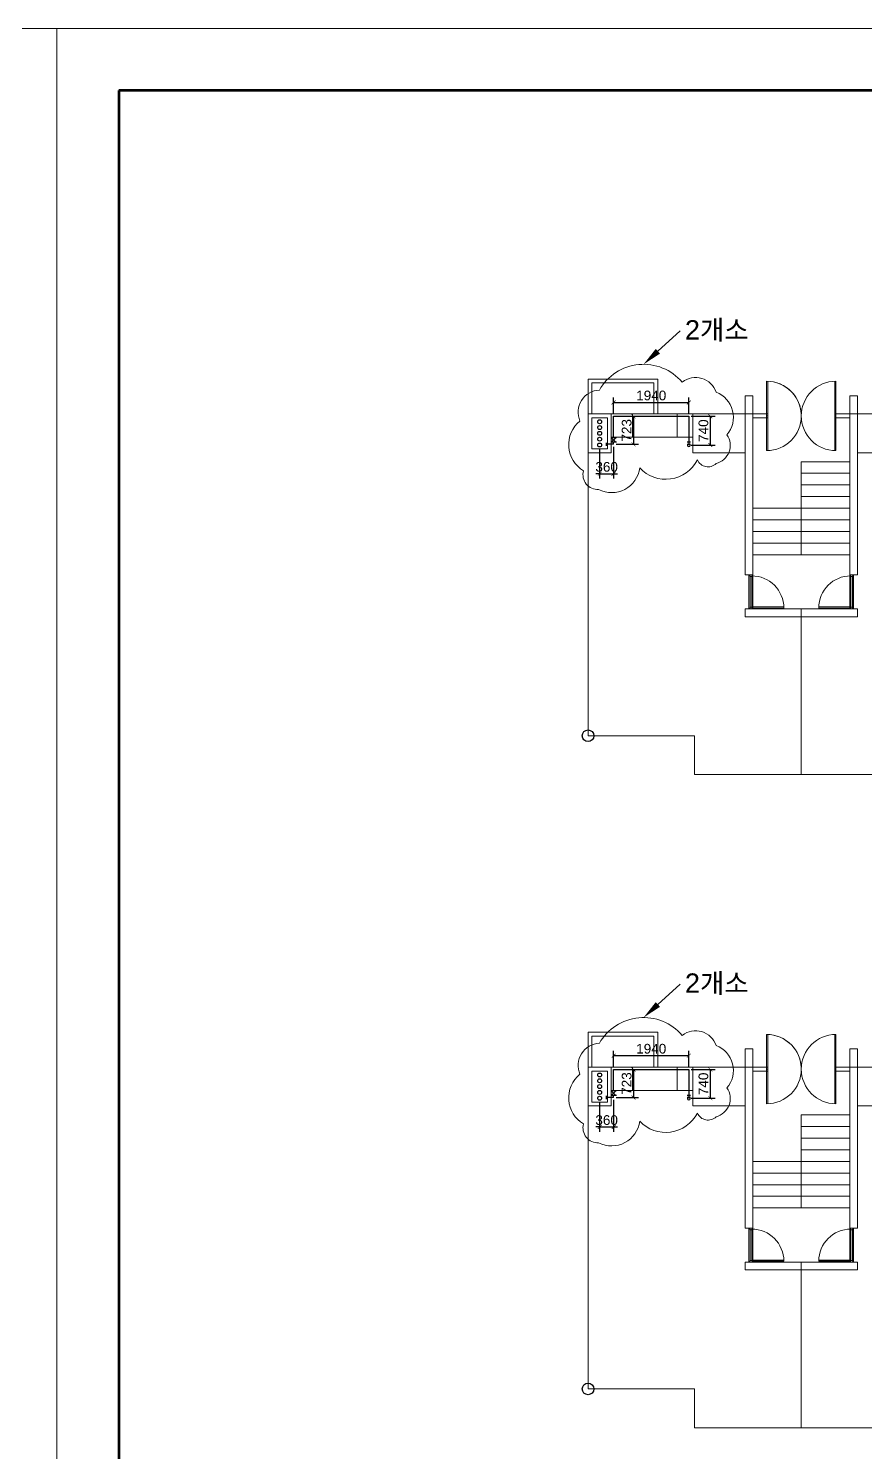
# Model space of a CAD drawing. Header units: millimetres. Extents: x 77978 to 1977917, y -128530 to 383426.
# Drawn here: x 1781764 to 1803352, y 92480 to 129213 of the extents above; entities that cross this region are included whole.
import ezdxf
from ezdxf import colors
from ezdxf.entities.mleader import LeaderData, LeaderLine
from ezdxf.math import Vec2, Vec3

# ---------------------------------------------------------------- set-up
doc = ezdxf.new("R2010")
doc.units = ezdxf.units.MM
doc.header["$LTSCALE"] = 20
doc.layers.get('0').update_dxf_attribs({"lineweight": 0})
for name, color, linetype, lineweight in [('WID', 6, 'Continuous', 0), ('건축선', 7, 'Continuous', 0), ('급수', 3, 'Continuous', 30), ('치수선', 1, 'Continuous', 0)]:
    doc.layers.add(name, color=color, linetype=linetype, lineweight=lineweight)
doc.layers.add('급수부품', color=2, linetype='Continuous')
doc.styles.get("Standard").update_dxf_attribs({"font": 'arial.ttf'})
doc.dimstyles.new('태림-100', dxfattribs={"dimscale": 100, "dimtxt": 2.5, "dimasz": 1, "dimexe": 1.25, "dimexo": 0.625, "dimgap": 0.5, "dimtad": 1, "dimdec": 0, "dimzin": 1, "dimdsep": 46, "dimtxsty": 'Standard', "dimblk": 'ARCHTICK', "dimcen": 2.5, "dimclrt": 2, "dimadec": 0, "dimazin": 0, "dimtfac": 1, "dimtdec": 0, "dimtix": 1, "dimtmove": 0, "dimatfit": 3, "dimfxl": 1, "dimarcsym": 0})

# ---------------------------------------------------------------- blocks, each defined once
blk = doc.blocks.new('상수도 도각-다중')
at = {"lineweight": 100}
for p, q in [((123000, 86100), (3000, 86100)), ((3000, 86100), (3000, 3000))]:
    blk.add_line(p, q, dxfattribs=at)
blk.add_lwpolyline([(0, 0), (126000, 0), (126000, 89100), (0, 89100)], close=True)
blk = doc.blocks.new('A$C701459fe')
at = {"layer": '급수부품'}
for p, q in [((0, -283), (0, 284)), ((0, 233), (460, -232)), ((460, 233), (0, -232)), ((460, -283), (460, 284))]:
    blk.add_line(p, q, dxfattribs=at)
blk = doc.blocks.new('_ArchTick')
at = {"color": 0, "linetype": 'ByBlock', "const_width": 0.15}
blk.add_lwpolyline([(-0.5, -0.5), (0.5, 0.5)], dxfattribs=at)
blk = doc.blocks.new('*D5069')
at = {"layer": 'Defpoints', "color": 0}
for p in [(1798795, 119567), (1796855, 119209), (1798795, 119208)]:
    blk.add_point(p, dxfattribs=at)
at = {"layer": '치수선', "color": 0, "lineweight": -2}
for p, q in [((1796855, 119272), (1796855, 119692)), ((1796855, 119567), (1798795, 119567)), ((1798795, 119271), (1798795, 119692))]:
    blk.add_line(p, q, dxfattribs=at)
at = {"layer": '치수선', "color": 0, "linetype": 'ByBlock', "lineweight": -2, "xscale": 100, "yscale": 100, "zscale": 100, "rotation": 180}
blk.add_blockref('_ArchTick', (1796855, 119567), dxfattribs=at)
at = {"layer": '치수선', "color": 0, "linetype": 'ByBlock', "lineweight": -2, "xscale": 100, "yscale": 100, "zscale": 100}
blk.add_blockref('_ArchTick', (1798795, 119567), dxfattribs=at)
at = {"layer": '치수선', "color": 2, "insert": (1797825, 119745), "char_height": 250, "attachment_point": 5}
blk.add_mtext('1940', dxfattribs=at)
blk = doc.blocks.new('*D5070')
at = {"layer": 'Defpoints', "color": 0}
for p in [(1798795, 119209), (1798795, 118469), (1799349, 118469)]:
    blk.add_point(p, dxfattribs=at)
at = {"layer": '치수선', "color": 0, "lineweight": -2}
for p, q in [((1798858, 119209), (1799474, 119209)), ((1799349, 119209), (1799349, 118469)), ((1798858, 118469), (1799474, 118469))]:
    blk.add_line(p, q, dxfattribs=at)
at = {"layer": '치수선', "color": 0, "linetype": 'ByBlock', "lineweight": -2, "xscale": 100, "yscale": 100, "zscale": 100}
for p, rotation in [((1799349, 119209), 90), ((1799349, 118469), 270)]:
    blk.add_blockref('_ArchTick', p, dxfattribs=dict(at, rotation=rotation))
at = {"layer": '치수선', "color": 2, "insert": (1799172, 118839), "char_height": 250, "attachment_point": 5, "rotation": 90}
blk.add_mtext('740', dxfattribs=at)
blk = doc.blocks.new('*D5071')
at = {"layer": 'Defpoints', "color": 0}
for p in [(1797206, 119209), (1796855, 118487), (1797369, 118487)]:
    blk.add_point(p, dxfattribs=at)
at = {"layer": '치수선', "color": 0, "lineweight": -2}
for p, q in [((1797268, 119209), (1797494, 119209)), ((1797369, 119209), (1797369, 118487)), ((1796918, 118487), (1797494, 118487))]:
    blk.add_line(p, q, dxfattribs=at)
at = {"layer": '치수선', "color": 0, "linetype": 'ByBlock', "lineweight": -2, "xscale": 100, "yscale": 100, "zscale": 100}
for p, rotation in [((1797369, 119209), 90), ((1797369, 118487), 270)]:
    blk.add_blockref('_ArchTick', p, dxfattribs=dict(at, rotation=rotation))
at = {"layer": '치수선', "color": 2, "insert": (1797192, 118848), "char_height": 250, "attachment_point": 5, "rotation": 90}
blk.add_mtext('723', dxfattribs=at)
blk = doc.blocks.new('*D5072')
at = {"layer": 'Defpoints', "color": 0}
for p in [(1796495, 118419), (1796855, 118487), (1796855, 117727)]:
    blk.add_point(p, dxfattribs=at)
at = {"layer": '치수선', "color": 0, "lineweight": -2}
for p, q in [((1796495, 118357), (1796495, 117602)), ((1796855, 118424), (1796855, 117602)), ((1796495, 117727), (1796395, 117727)), ((1796495, 117727), (1796855, 117727)), ((1796855, 117727), (1796955, 117727))]:
    blk.add_line(p, q, dxfattribs=at)
at = {"layer": '치수선', "color": 0, "linetype": 'ByBlock', "lineweight": -2, "xscale": 100, "yscale": 100, "zscale": 100}
blk.add_blockref('_ArchTick', (1796495, 117727), dxfattribs=at)
at = {"layer": '치수선', "color": 0, "linetype": 'ByBlock', "lineweight": -2, "xscale": 100, "yscale": 100, "zscale": 100, "rotation": 180}
blk.add_blockref('_ArchTick', (1796855, 117727), dxfattribs=at)
at = {"layer": '치수선', "color": 2, "insert": (1796675, 117904), "char_height": 250, "attachment_point": 5}
blk.add_mtext('360', dxfattribs=at)
blk = doc.blocks.new('*D5077')
at = {"layer": 'Defpoints', "color": 0}
for p in [(1798795, 102717), (1796855, 102359), (1798795, 102358)]:
    blk.add_point(p, dxfattribs=at)
at = {"layer": '치수선', "color": 0, "lineweight": -2}
for p, q in [((1796855, 102422), (1796855, 102842)), ((1796855, 102717), (1798795, 102717)), ((1798795, 102421), (1798795, 102842))]:
    blk.add_line(p, q, dxfattribs=at)
at = {"layer": '치수선', "color": 0, "linetype": 'ByBlock', "lineweight": -2, "xscale": 100, "yscale": 100, "zscale": 100, "rotation": 180}
blk.add_blockref('_ArchTick', (1796855, 102717), dxfattribs=at)
at = {"layer": '치수선', "color": 0, "linetype": 'ByBlock', "lineweight": -2, "xscale": 100, "yscale": 100, "zscale": 100}
blk.add_blockref('_ArchTick', (1798795, 102717), dxfattribs=at)
at = {"layer": '치수선', "color": 2, "insert": (1797825, 102895), "char_height": 250, "attachment_point": 5}
blk.add_mtext('1940', dxfattribs=at)
blk = doc.blocks.new('*D5078')
at = {"layer": 'Defpoints', "color": 0}
for p in [(1798795, 102359), (1798795, 101619), (1799349, 101619)]:
    blk.add_point(p, dxfattribs=at)
at = {"layer": '치수선', "color": 0, "lineweight": -2}
for p, q in [((1798858, 102359), (1799474, 102359)), ((1799349, 102359), (1799349, 101619)), ((1798858, 101619), (1799474, 101619))]:
    blk.add_line(p, q, dxfattribs=at)
at = {"layer": '치수선', "color": 0, "linetype": 'ByBlock', "lineweight": -2, "xscale": 100, "yscale": 100, "zscale": 100}
for p, rotation in [((1799349, 102359), 90), ((1799349, 101619), 270)]:
    blk.add_blockref('_ArchTick', p, dxfattribs=dict(at, rotation=rotation))
at = {"layer": '치수선', "color": 2, "insert": (1799172, 101989), "char_height": 250, "attachment_point": 5, "rotation": 90}
blk.add_mtext('740', dxfattribs=at)
blk = doc.blocks.new('*D5079')
at = {"layer": 'Defpoints', "color": 0}
for p in [(1797206, 102359), (1796855, 101637), (1797369, 101637)]:
    blk.add_point(p, dxfattribs=at)
at = {"layer": '치수선', "color": 0, "lineweight": -2}
for p, q in [((1797268, 102359), (1797494, 102359)), ((1797369, 102359), (1797369, 101637)), ((1796918, 101637), (1797494, 101637))]:
    blk.add_line(p, q, dxfattribs=at)
at = {"layer": '치수선', "color": 0, "linetype": 'ByBlock', "lineweight": -2, "xscale": 100, "yscale": 100, "zscale": 100}
for p, rotation in [((1797369, 102359), 90), ((1797369, 101637), 270)]:
    blk.add_blockref('_ArchTick', p, dxfattribs=dict(at, rotation=rotation))
at = {"layer": '치수선', "color": 2, "insert": (1797192, 101998), "char_height": 250, "attachment_point": 5, "rotation": 90}
blk.add_mtext('723', dxfattribs=at)
blk = doc.blocks.new('*D5080')
at = {"layer": 'Defpoints', "color": 0}
for p in [(1796495, 101569), (1796855, 101637), (1796855, 100877)]:
    blk.add_point(p, dxfattribs=at)
at = {"layer": '치수선', "color": 0, "lineweight": -2}
for p, q in [((1796495, 101507), (1796495, 100752)), ((1796855, 101574), (1796855, 100752)), ((1796495, 100877), (1796395, 100877)), ((1796495, 100877), (1796855, 100877)), ((1796855, 100877), (1796955, 100877))]:
    blk.add_line(p, q, dxfattribs=at)
at = {"layer": '치수선', "color": 0, "linetype": 'ByBlock', "lineweight": -2, "xscale": 100, "yscale": 100, "zscale": 100}
blk.add_blockref('_ArchTick', (1796495, 100877), dxfattribs=at)
at = {"layer": '치수선', "color": 0, "linetype": 'ByBlock', "lineweight": -2, "xscale": 100, "yscale": 100, "zscale": 100, "rotation": 180}
blk.add_blockref('_ArchTick', (1796855, 100877), dxfattribs=at)
at = {"layer": '치수선', "color": 2, "insert": (1796675, 101054), "char_height": 250, "attachment_point": 5}
blk.add_mtext('360', dxfattribs=at)

msp = doc.modelspace()

# ---------------------------------------------------------------- linework, layer by layer
for p, q in [((1797895.1, 119269.1), (1797895.1, 120069.1)), ((1800245.1, 119739.1), (1800445.1, 119739.1)), ((1802945.1, 119739.1), (1803145.1, 119739.1)), ((1796195.1, 119269.1), (1800445.1, 119269.1)), ((1796195.1, 110969.1), (1796195.1, 119269.1)), ((1796795.1, 119269.1), (1798895.1, 119269.1)), ((1797345.1, 119269.1), (1797345.1, 118669.1)), ((1798895.1, 119269.1), (1798895.1, 118269.1)), ((1802945.1, 119269.1), (1811245.1, 119269.1)), ((1798495.1, 118669.1), (1796795.1, 118669.1)), ((1798895.1, 118669.1), (1798795.1, 118669.1)), ((1798895.1, 118269.1), (1800245.1, 118269.1)), ((1801695.1, 115639.1), (1801695.1, 118039.1)), ((1804495.1, 118269.1), (1803145.1, 118269.1)), ((1801695.1, 109969.1), (1801695.1, 114239.1)), ((1798945.1, 110969.1), (1796195.1, 110969.1)), ((1798945.1, 109969.1), (1798945.1, 110969.1)), ((1804445.1, 109969.1), (1798945.1, 109969.1)), ((1797895.1, 102419.1), (1797895.1, 103219.1)), ((1800245.1, 102889.1), (1800445.1, 102889.1)), ((1802945.1, 102889.1), (1803145.1, 102889.1)), ((1796195.1, 102419.1), (1800445.1, 102419.1)), ((1796195.1, 94119.1), (1796195.1, 102419.1)), ((1796795.1, 102419.1), (1798895.1, 102419.1)), ((1797345.1, 102419.1), (1797345.1, 101819.1)), ((1798895.1, 102419.1), (1798895.1, 101419.1)), ((1802945.1, 102419.1), (1811245.1, 102419.1)), ((1798495.1, 101819.1), (1796795.1, 101819.1)), ((1798895.1, 101819.1), (1798795.1, 101819.1)), ((1798895.1, 101419.1), (1800245.1, 101419.1)), ((1804495.1, 101419.1), (1803145.1, 101419.1)), ((1801695.1, 98789.1), (1801695.1, 101189.1)), ((1801695.1, 93119.1), (1801695.1, 97389.1)), ((1798945.1, 94119.1), (1796195.1, 94119.1)), ((1798945.1, 93119.1), (1798945.1, 94119.1)), ((1804445.1, 93119.1), (1798945.1, 93119.1))]:
    msp.add_line(p, q)
for points in [[(1797995.1, 120169.1), (1796195.1, 120169.1), (1796195.1, 119269.1), (1797995.1, 119269.1)], [(1797895.1, 120069.1), (1796295.1, 120069.1), (1796295.1, 119269.1), (1797895.1, 119269.1)], [(1796195.1, 118269.1), (1796795.1, 118269.1), (1796795.1, 119269.1), (1796195.1, 119269.1)], [(1796295.1, 118369.1), (1796695.1, 118369.1), (1796695.1, 119169.1), (1796295.1, 119169.1)], [(1798495.1, 118669.1), (1798895.1, 118669.1), (1798895.1, 119269.1), (1798495.1, 119269.1)], [(1797995.1, 103319.1), (1796195.1, 103319.1), (1796195.1, 102419.1), (1797995.1, 102419.1)], [(1797895.1, 103219.1), (1796295.1, 103219.1), (1796295.1, 102419.1), (1797895.1, 102419.1)], [(1796195.1, 101419.1), (1796795.1, 101419.1), (1796795.1, 102419.1), (1796195.1, 102419.1)], [(1796295.1, 101519.1), (1796695.1, 101519.1), (1796695.1, 102319.1), (1796295.1, 102319.1)], [(1798495.1, 101819.1), (1798895.1, 101819.1), (1798895.1, 102419.1), (1798495.1, 102419.1)]]:
    msp.add_lwpolyline(points, close=True)
at = {"layer": 'WID'}
for p, q in [((1800800.1, 119219.1), (1800800.1, 120114.1)), ((1800830.1, 119219.1), (1800830.1, 120113.6)), ((1802560.1, 119219.1), (1802560.1, 120113.6)), ((1802560.1, 119269.1), (1802560.1, 120109.7)), ((1802590.1, 119219.1), (1802590.1, 120114.1)), ((1802590.1, 119219.1), (1802590.1, 120110.3)), ((1800445.1, 119269.1), (1800830.1, 119269.1)), ((1800445.1, 119169.1), (1800830.1, 119169.1)), ((1800775.1, 119269.1), (1800800.1, 119269.1)), ((1800800.1, 119169.1), (1800775.1, 119169.1)), ((1800775.1, 119169.1), (1800800.1, 119169.1)), ((1800800.1, 119269.1), (1800800.1, 119169.1)), ((1800830.1, 119269.1), (1800800.1, 119269.1)), ((1800830.1, 119219.1), (1800800.1, 119219.1)), ((1800800.1, 119219.1), (1800800.1, 118324.1)), ((1800830.1, 119169.1), (1800800.1, 119169.1)), ((1800830.1, 119219.1), (1800830.1, 118324.6)), ((1802560.1, 119269.1), (1802945.1, 119269.1)), ((1802590.1, 119269.1), (1802560.1, 119269.1)), ((1802560.1, 119219.1), (1802590.1, 119219.1)), ((1802560.1, 119219.1), (1802560.1, 118324.6)), ((1802560.1, 119219.1), (1802590.1, 119219.1)), ((1802560.1, 119169.1), (1802945.1, 119169.1)), ((1802560.1, 119169.1), (1802590.1, 119169.1)), ((1802590.1, 119269.1), (1802590.1, 119169.1)), ((1802615.1, 119269.1), (1802590.1, 119269.1)), ((1802590.1, 119269.1), (1802590.1, 119169.1)), ((1802590.1, 119219.1), (1802590.1, 118324.1)), ((1802590.1, 119169.1), (1802615.1, 119169.1)), ((1800445.1, 115119.1), (1800345.1, 115119.1)), ((1800345.1, 115119.1), (1800345.1, 115094.1)), ((1800445.1, 115119.1), (1800345.1, 115119.1)), ((1800345.1, 115094.1), (1800345.1, 114294.1)), ((1800345.1, 115094.1), (1800375.6, 115094.1)), ((1800375.6, 115094.1), (1800375.6, 114284.1)), ((1800375.6, 115094.1), (1800375.6, 115074.1)), ((1800375.6, 115074.1), (1800415.6, 115074.1)), ((1800415.6, 115094.1), (1800445.1, 115094.1)), ((1800415.6, 115094.1), (1800415.6, 114264.1)), ((1800445.1, 115094.1), (1800445.1, 115119.1)), ((1800445.1, 114264.1), (1800445.1, 115094.1)), ((1802945.1, 115119.1), (1803045.1, 115119.1)), ((1802945.1, 115119.1), (1803045.1, 115119.1)), ((1802945.1, 115119.1), (1803045.1, 115119.1)), ((1802945.1, 115094.1), (1802945.1, 115119.1)), ((1802945.1, 115119.1), (1803045.1, 115119.1)), ((1802974.5, 115094.1), (1802945.1, 115094.1)), ((1802945.1, 114264.1), (1802945.1, 115094.1)), ((1802974.5, 115094.1), (1802974.5, 114264.1)), ((1803014.5, 115074.1), (1802974.5, 115074.1)), ((1803014.5, 115094.1), (1803014.5, 114284.1)), ((1803045.1, 115094.1), (1803014.5, 115094.1)), ((1803014.5, 115094.1), (1803014.5, 115074.1)), ((1803045.1, 115119.1), (1803045.1, 115094.1)), ((1803045.1, 115094.1), (1803045.1, 114294.1)), ((1800345.1, 114294.1), (1800345.1, 114264.1)), ((1800345.1, 114264.1), (1800345.1, 114239.1)), ((1800375.6, 114264.1), (1800345.1, 114264.1)), ((1800375.6, 114284.1), (1800375.6, 114264.1)), ((1800415.6, 114284.1), (1800375.6, 114284.1)), ((1800415.6, 114264.1), (1800445.1, 114264.1)), ((1800445.1, 114294.1), (1801245, 114294.1)), ((1800445.1, 114264.1), (1801245.6, 114264.1)), ((1800445.1, 114239.1), (1800445.1, 114264.1)), ((1802945.1, 114264.1), (1802144.5, 114264.1)), ((1802945.1, 114294.1), (1802145.1, 114294.1)), ((1802945.1, 114239.1), (1802945.1, 114264.1)), ((1802974.5, 114264.1), (1802945.1, 114264.1)), ((1802974.5, 114284.1), (1803014.5, 114284.1)), ((1803014.5, 114284.1), (1803014.5, 114264.1)), ((1803014.5, 114264.1), (1803045.1, 114264.1)), ((1803045.1, 114294.1), (1803045.1, 114264.1)), ((1803045.1, 114264.1), (1803045.1, 114239.1)), ((1800345.1, 114239.1), (1800445.1, 114239.1)), ((1803045.1, 114239.1), (1802945.1, 114239.1)), ((1800800.1, 102369.1), (1800800.1, 103264.1)), ((1800830.1, 102369.1), (1800830.1, 103263.6)), ((1802560.1, 102369.1), (1802560.1, 103263.6)), ((1802560.1, 102419.1), (1802560.1, 103259.7)), ((1802590.1, 102369.1), (1802590.1, 103264.1)), ((1802590.1, 102369.1), (1802590.1, 103260.3)), ((1800445.1, 102419.1), (1800830.1, 102419.1)), ((1800445.1, 102319.1), (1800830.1, 102319.1)), ((1800775.1, 102419.1), (1800800.1, 102419.1)), ((1800800.1, 102319.1), (1800775.1, 102319.1)), ((1800775.1, 102319.1), (1800800.1, 102319.1)), ((1800800.1, 102419.1), (1800800.1, 102319.1)), ((1800830.1, 102419.1), (1800800.1, 102419.1)), ((1800830.1, 102369.1), (1800800.1, 102369.1)), ((1800800.1, 102369.1), (1800800.1, 101474.1)), ((1800830.1, 102319.1), (1800800.1, 102319.1)), ((1800830.1, 102369.1), (1800830.1, 101474.6)), ((1802560.1, 102419.1), (1802945.1, 102419.1)), ((1802590.1, 102419.1), (1802560.1, 102419.1)), ((1802560.1, 102369.1), (1802590.1, 102369.1)), ((1802560.1, 102369.1), (1802560.1, 101474.6)), ((1802560.1, 102369.1), (1802590.1, 102369.1)), ((1802560.1, 102319.1), (1802945.1, 102319.1)), ((1802560.1, 102319.1), (1802590.1, 102319.1)), ((1802590.1, 102419.1), (1802590.1, 102319.1)), ((1802615.1, 102419.1), (1802590.1, 102419.1)), ((1802590.1, 102419.1), (1802590.1, 102319.1)), ((1802590.1, 102369.1), (1802590.1, 101474.1)), ((1802590.1, 102319.1), (1802615.1, 102319.1)), ((1800445.1, 98269.1), (1800345.1, 98269.1)), ((1800345.1, 98269.1), (1800345.1, 98244.1)), ((1800445.1, 98269.1), (1800345.1, 98269.1)), ((1800345.1, 98244.1), (1800345.1, 97444.1)), ((1800345.1, 98244.1), (1800375.6, 98244.1)), ((1800375.6, 98244.1), (1800375.6, 97434.1)), ((1800375.6, 98244.1), (1800375.6, 98224.1)), ((1800375.6, 98224.1), (1800415.6, 98224.1)), ((1800415.6, 98244.1), (1800445.1, 98244.1)), ((1800415.6, 98244.1), (1800415.6, 97414.1)), ((1800445.1, 98244.1), (1800445.1, 98269.1)), ((1800445.1, 97414.1), (1800445.1, 98244.1)), ((1802945.1, 98269.1), (1803045.1, 98269.1)), ((1802945.1, 98269.1), (1803045.1, 98269.1)), ((1802945.1, 98269.1), (1803045.1, 98269.1)), ((1802945.1, 98244.1), (1802945.1, 98269.1)), ((1802945.1, 98269.1), (1803045.1, 98269.1)), ((1802974.5, 98244.1), (1802945.1, 98244.1)), ((1802945.1, 97414.1), (1802945.1, 98244.1)), ((1802974.5, 98244.1), (1802974.5, 97414.1)), ((1803014.5, 98224.1), (1802974.5, 98224.1)), ((1803014.5, 98244.1), (1803014.5, 97434.1)), ((1803045.1, 98244.1), (1803014.5, 98244.1)), ((1803014.5, 98244.1), (1803014.5, 98224.1)), ((1803045.1, 98269.1), (1803045.1, 98244.1)), ((1803045.1, 98244.1), (1803045.1, 97444.1)), ((1800345.1, 97444.1), (1800345.1, 97414.1)), ((1800345.1, 97414.1), (1800345.1, 97389.1)), ((1800375.6, 97414.1), (1800345.1, 97414.1)), ((1800345.1, 97389.1), (1800445.1, 97389.1)), ((1800375.6, 97434.1), (1800375.6, 97414.1)), ((1800415.6, 97434.1), (1800375.6, 97434.1)), ((1800415.6, 97414.1), (1800445.1, 97414.1)), ((1800445.1, 97444.1), (1801245, 97444.1)), ((1800445.1, 97414.1), (1801245.6, 97414.1)), ((1800445.1, 97389.1), (1800445.1, 97414.1)), ((1802945.1, 97414.1), (1802144.5, 97414.1)), ((1802945.1, 97444.1), (1802145.1, 97444.1)), ((1802945.1, 97389.1), (1802945.1, 97414.1)), ((1802974.5, 97414.1), (1802945.1, 97414.1)), ((1803045.1, 97389.1), (1802945.1, 97389.1)), ((1802974.5, 97434.1), (1803014.5, 97434.1)), ((1803014.5, 97434.1), (1803014.5, 97414.1)), ((1803014.5, 97414.1), (1803045.1, 97414.1)), ((1803045.1, 97444.1), (1803045.1, 97414.1)), ((1803045.1, 97414.1), (1803045.1, 97389.1))]:
    msp.add_line(p, q, dxfattribs=at)
for centre, radius, start, end in [((1800800.1, 119219.1), 895, 356.79745, 90), ((1800800.1, 119219.1), 895, 270, 90), ((1802590.1, 119219.1), 895, 90, 270), ((1800415.6, 114264.1), 830, 0, 90), ((1802974.5, 114264.1), 830, 90, 180), ((1800800.1, 102369.1), 895, 356.79745, 90), ((1800800.1, 102369.1), 895, 270, 90), ((1802590.1, 102369.1), 895, 90, 270), ((1800415.6, 97414.1), 830, 0, 90), ((1802974.5, 97414.1), 830, 90, 180)]:
    msp.add_arc(centre, radius, start, end, dxfattribs=at)
at = {"layer": '건축선'}
for p, q in [((1800445.1, 119739.1), (1800445.1, 115119.1)), ((1802945.1, 115119.1), (1802945.1, 119739.1)), ((1801695.1, 118039.1), (1802945.1, 118039.1)), ((1801695.1, 118039.1), (1801695.1, 115639.1)), ((1801695.1, 117739.1), (1802945.1, 117739.1)), ((1801695.1, 117439.1), (1802945.1, 117439.1)), ((1800445.1, 116839.1), (1802945.1, 116839.1)), ((1801695.1, 117139.1), (1802945.1, 117139.1)), ((1800445.1, 116539.1), (1802945.1, 116539.1)), ((1800445.1, 116239.1), (1802945.1, 116239.1)), ((1800445.1, 115939.1), (1802945.1, 115939.1)), ((1800445.1, 115639.1), (1802945.1, 115639.1)), ((1800445.1, 115119.1), (1800245.1, 115119.1)), ((1800445.1, 115119.1), (1800245.1, 115119.1)), ((1802945.1, 115119.1), (1803145.1, 115119.1)), ((1802945.1, 115119.1), (1803145.1, 115119.1)), ((1800245.1, 114239.1), (1800245.1, 114039.1)), ((1800245.1, 114239.1), (1803145.1, 114239.1)), ((1800245.1, 114039.1), (1801695.1, 114039.1)), ((1801695.1, 114039.1), (1803145.1, 114039.1)), ((1803145.1, 114039.1), (1803145.1, 114239.1)), ((1800445.1, 102889.1), (1800445.1, 98269.1)), ((1802945.1, 98269.1), (1802945.1, 102889.1)), ((1801695.1, 101189.1), (1802945.1, 101189.1)), ((1801695.1, 101189.1), (1801695.1, 98789.1)), ((1801695.1, 100889.1), (1802945.1, 100889.1)), ((1801695.1, 100589.1), (1802945.1, 100589.1)), ((1801695.1, 100289.1), (1802945.1, 100289.1)), ((1800445.1, 99989.1), (1802945.1, 99989.1)), ((1800445.1, 99689.1), (1802945.1, 99689.1)), ((1800445.1, 99389.1), (1802945.1, 99389.1)), ((1800445.1, 99089.1), (1802945.1, 99089.1)), ((1800445.1, 98789.1), (1802945.1, 98789.1)), ((1800445.1, 98269.1), (1800245.1, 98269.1)), ((1800445.1, 98269.1), (1800245.1, 98269.1)), ((1802945.1, 98269.1), (1803145.1, 98269.1)), ((1802945.1, 98269.1), (1803145.1, 98269.1)), ((1800245.1, 97389.1), (1800245.1, 97189.1)), ((1800245.1, 97389.1), (1803145.1, 97389.1)), ((1803145.1, 97189.1), (1803145.1, 97389.1)), ((1800245.1, 97189.1), (1801695.1, 97189.1)), ((1801695.1, 97189.1), (1803145.1, 97189.1))]:
    msp.add_line(p, q, dxfattribs=at)
for points in [[(1800245.1, 115119.1), (1800245.1, 119739.1)], [(1803145.1, 119739.1), (1803145.1, 119479.1), (1803145.1, 115119.1)], [(1800245.1, 98269.1), (1800245.1, 102889.1)], [(1803145.1, 102889.1), (1803145.1, 102629.1), (1803145.1, 98269.1)]]:
    msp.add_lwpolyline(points, dxfattribs=at)
at = {"layer": '급수'}
for p, q in [((1796855.1, 118657.1), (1796855.1, 119209.1)), ((1796855.1, 119209.1), (1798795.3, 119209.1)), ((1798795.3, 119209.1), (1798795, 118539.1)), ((1796855.1, 118486.6), (1796665.4, 118486.6)), ((1796855.1, 118598.2), (1796855.1, 118598.6)), ((1796855.1, 118486.6), (1796855.1, 118539.7)), ((1796855.1, 101807.1), (1796855.1, 102359.1)), ((1796855.1, 102359.1), (1798795.3, 102359.1)), ((1798795.3, 102359.1), (1798795, 101689.1)), ((1796855.1, 101636.6), (1796665.4, 101636.6)), ((1796855.1, 101748.2), (1796855.1, 101748.6)), ((1796855.1, 101636.6), (1796855.1, 101689.7))]:
    msp.add_line(p, q, dxfattribs=at)
at = {"layer": '급수', "color": 2}
for p, q in [((1796665.5, 118526.6), (1796665.4, 118446.6)), ((1798835.1, 118539.1), (1798755.1, 118539.1)), ((1798795, 118469.1), (1798795.1, 118469.1)), ((1798795.1, 118539.1), (1798795.1, 118469.1)), ((1796665.5, 101676.6), (1796665.4, 101596.6)), ((1798835.1, 101689.1), (1798755.1, 101689.1)), ((1798795, 101619.1), (1798795.1, 101619.1)), ((1798795.1, 101689.1), (1798795.1, 101619.1))]:
    msp.add_line(p, q, dxfattribs=at)
at = {"layer": '급수'}
for centre, radius in [((1796495.1, 119069.1), 50), ((1796495.1, 118919.1), 50), ((1796495.1, 118769.1), 50), ((1796495.1, 118619.1), 50), ((1796495.1, 118469.1), 50), ((1796195.1, 110969.1), 150), ((1796195.1, 110969.1), 150), ((1796495.1, 102219.1), 50), ((1796495.1, 102069.1), 50), ((1796495.1, 101919.1), 50), ((1796495.1, 101769.1), 50), ((1796495.1, 101619.1), 50), ((1796195.1, 94119.1), 150), ((1796195.1, 94119.1), 150)]:
    msp.add_circle(centre, radius, dxfattribs=at)
at = {"layer": '급수', "color": 2}
for centre in [(1798795, 118469.1), (1798795, 101619.1)]:
    msp.add_arc(centre, 40, 125.97955, 53.97955, dxfattribs=at)
at = {"layer": '치수선'}
for points in [[(1796487.8, 119885.9, 0.5206), (1795986.1, 119086.8, 0.5206), (1795986.1, 119086.8, 0.5206), (1796079, 117804.5, 0.5206), (1796079, 117804.5, 0.5206), (1796469.2, 117321.4, 0.5206), (1796469.2, 117321.4, 0.5206), (1797528.5, 117878.9, 0.5206), (1797528.5, 117878.9, 0.5206), (1799015.2, 118083.3, 0.5206), (1799015.2, 118083.3, 0.5206), (1799498.4, 117990.4, 0.5206), (1799498.4, 117990.4, 0.5206), (1799777.2, 118733.7, 0.5206), (1799777.2, 118733.7, 0.5206), (1799498.4, 119830.2, 0.5206), (1799498.4, 119830.2, 0.5206), (1798625, 120090.3, 0.5206), (1798625, 120090.3, 0.5206)], [(1796487.8, 103035.9, 0.5206), (1795986.1, 102236.8, 0.5206), (1795986.1, 102236.8, 0.5206), (1796079, 100954.5, 0.5206), (1796079, 100954.5, 0.5206), (1796469.2, 100471.4, 0.5206), (1796469.2, 100471.4, 0.5206), (1797528.5, 101028.9, 0.5206), (1797528.5, 101028.9, 0.5206), (1799015.2, 101233.3, 0.5206), (1799015.2, 101233.3, 0.5206), (1799498.4, 101140.4, 0.5206), (1799498.4, 101140.4, 0.5206), (1799777.2, 101883.7, 0.5206), (1799777.2, 101883.7, 0.5206), (1799498.4, 102980.2, 0.5206), (1799498.4, 102980.2, 0.5206), (1798625, 103240.3, 0.5206), (1798625, 103240.3, 0.5206)]]:
    msp.add_lwpolyline(points, format="xyb", close=True, dxfattribs=at)

# ---------------------------------------------------------------- block references
at = {"color": 0, "xscale": 0.5333333333333333, "yscale": 0.5333333333333333, "zscale": 0.5333333333333333}
for p in [(1715296.9, 81693.2), (1782496.9, 81693.2)]:
    msp.add_blockref('상수도 도각-다중', p, dxfattribs=at)
at = {"layer": '급수부품', "xscale": -0.255000000187131, "yscale": 0.255000000187131, "zscale": 0.255000000187131}
for p, rotation in [((1796855.1, 118657.1), 90.01309550461731), ((1796855.1, 101807.1), 90.01309550461728)]:
    msp.add_blockref('A$C701459fe', p, dxfattribs=dict(at, rotation=rotation))

# ---------------------------------------------------------------- dimensions: what is measured, and where the dimension line sits
at = {"layer": '치수선'}
for base, p1, p2, picture, middle in [((1798795.3, 119567.5), (1796855.1, 119209.1), (1798795.3, 119208.4), '*D5069', (1797825.2, 119745.1)), ((1796855.1, 117726.6), (1796495.1, 118419.1), (1796855.1, 118486.6), '*D5072', (1796675.1, 117904.3)), ((1798795.3, 102717.5), (1796855.1, 102359.1), (1798795.3, 102358.4), '*D5077', (1797825.2, 102895.1)), ((1796855.1, 100876.6), (1796495.1, 101569.1), (1796855.1, 101636.6), '*D5080', (1796675.1, 101054.3))]:
    dim = msp.add_linear_dim(base=base, p1=p1, p2=p2, dimstyle='태림-100', dxfattribs=at)
    dim.commit()
    dim.dimension.update_dxf_attribs({"geometry": picture, "text_midpoint": middle})
for base, p1, p2, picture, middle in [((1797369.3199, 118486.6154), (1797205.9419, 119209.1239), (1796855.0639, 118486.6154), '*D5071', (1797191.5914, 118847.8696)), ((1799349.4, 118469.1), (1798795.3, 119209.1), (1798795.3, 118469.1), '*D5070', (1799171.7, 118839.1)), ((1797369.3199, 101636.6154), (1797205.9419, 102359.1239), (1796855.0639, 101636.6154), '*D5079', (1797191.5914, 101997.8696)), ((1799349.4, 101619.1), (1798795.3, 102359.1), (1798795.3, 101619.1), '*D5078', (1799171.7, 101989.1))]:
    dim = msp.add_linear_dim(base=base, p1=p1, p2=p2, angle=90, dimstyle='태림-100', dxfattribs=at)
    dim.commit()
    dim.dimension.update_dxf_attribs({"geometry": picture, "text_midpoint": middle})

# ---------------------------------------------------------------- leaders
ml = msp.add_multileader_mtext('Standard', dxfattribs=at)
ml.set_content('2{\\f굴림|b0|i0|c129|p50;개}소', color=2)
ml.set_leader_properties(color=1)
ml.build(insert=Vec2(0, 0))
ml.multileader.update_dxf_attribs({"has_dogleg": 0, "dogleg_length": 1.5, "arrow_head_size": 500, "scale": 500})
ctx = ml.context
ctx.base_point, ctx.scale, ctx.char_height, ctx.arrow_head_size, ctx.landing_gap_size, ctx.plane_origin = Vec3(1798569.2, 121409.8), 500, 500, 500, 125, Vec3(1797627.9, 120550.4)
ctx.attachment_type = 1
notes = []
notes.append((ctx, [(0, (1, 1, 0), (1797819.2, 121409.8), (1, 0), 750, [(0, [(1797627.9, 120550.4), (1798569.2, 121409.8), (1798569.2, 121409.8), (1798569.2, 121409.8), (1798569.2, 121409.8), (1798569.2, 121409.8), (1798569.2, 121409.8), (1798569.2, 121409.8), (1798569.2, 121409.8), (1798569.2, 121409.8), (1798569.2, 121409.8), (1798569.2, 121409.8), (1798569.2, 121409.8)], 0, [])])]))
ctx.mtext.insert, ctx.mtext.flow_direction = Vec3(1798694.2, 121688.1), 5
ml = msp.add_multileader_mtext('Standard', dxfattribs=at)
ml.set_content('2{\\f굴림|b0|i0|c129|p50;개}소', color=2)
ml.set_leader_properties(color=1)
ml.build(insert=Vec2(0, 0))
ml.multileader.update_dxf_attribs({"has_dogleg": 0, "dogleg_length": 1.5, "arrow_head_size": 500, "scale": 500})
ctx = ml.context
ctx.base_point, ctx.scale, ctx.char_height, ctx.arrow_head_size, ctx.landing_gap_size, ctx.plane_origin = Vec3(1798569.2, 104559.8), 500, 500, 500, 125, Vec3(1797627.9, 103700.4)
ctx.attachment_type = 1
notes.append((ctx, [(0, (1, 1, 0), (1797819.2, 104559.8), (1, 0), 750, [(0, [(1797627.9, 103700.4), (1798569.2, 104559.8), (1798569.2, 104559.8), (1798569.2, 104559.8), (1798569.2, 104559.8), (1798569.2, 104559.8), (1798569.2, 104559.8), (1798569.2, 104559.8), (1798569.2, 104559.8), (1798569.2, 104559.8), (1798569.2, 104559.8), (1798569.2, 104559.8), (1798569.2, 104559.8)], 0, [])])]))
ctx.mtext.insert, ctx.mtext.flow_direction = Vec3(1798694.2, 104838.1), 5
for ctx, leaders in notes:
    for number, flags, end, landing, length, lines in leaders:
        leader = LeaderData()
        leader.index, (leader.has_last_leader_line, leader.has_dogleg_vector, leader.attachment_direction) = number, flags
        leader.last_leader_point, leader.dogleg_vector, leader.dogleg_length = Vec3(end), Vec3(landing), length
        for number, points, colour, breaks in lines:
            line = LeaderLine()
            line.index, line.vertices, line.color, line.breaks = number, Vec3.list(points), colors.encode_raw_color(colour), breaks
            leader.lines.append(line)
        ctx.leaders.append(leader)

doc.saveas('drawing.dxf')
